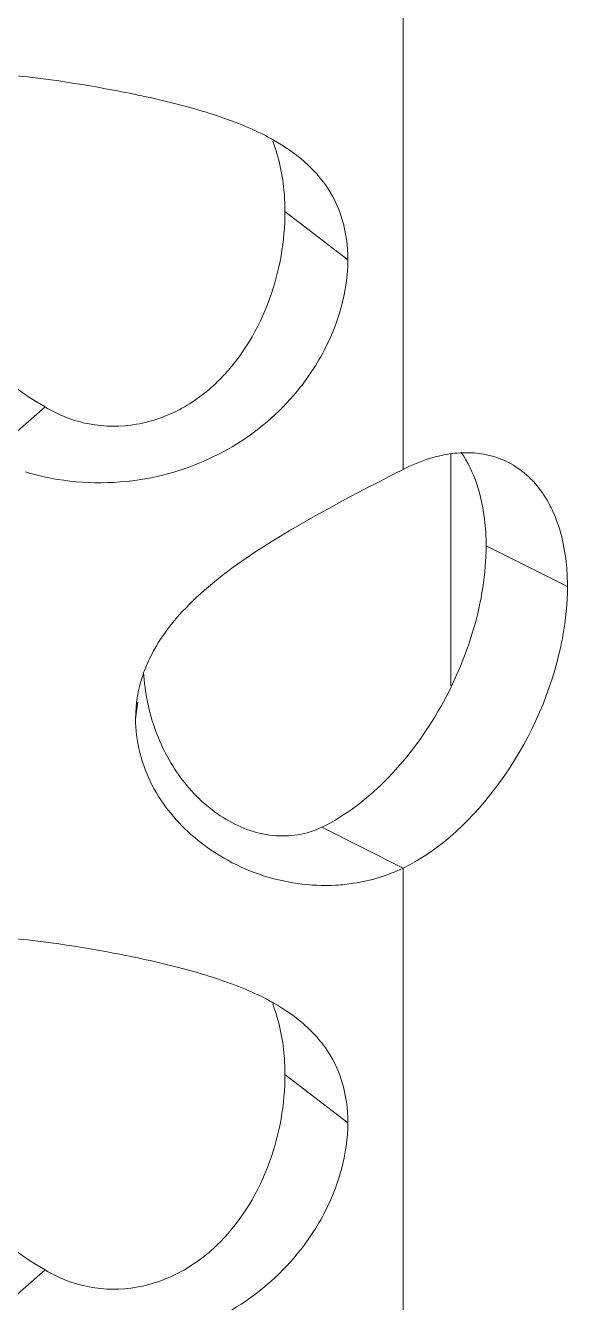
# Model space of a CAD drawing. Header units: millimetres. Extents: x 1177 to 4147, y 93 to 2194.
# Drawn here: x 2701.09 to 2706.04, y 833.81 to 845.47 of the extents above; entities that cross this region are included whole.
import ezdxf

# ---------------------------------------------------------------- set-up
doc = ezdxf.new("R2010")
doc.units = ezdxf.units.MM
doc.header["$LTSCALE"] = 0.1
doc.layers.get('0').update_dxf_attribs({"lineweight": 13})
doc.layers.add('标注', color=251, linetype='Continuous', lineweight=9)

# ---------------------------------------------------------------- blocks, each defined once
blk = doc.blocks.new('02')
for p, q in [((4632.76, 793.29), (4632.76, 799.344)), ((4632.76, 782.04), (4632.76, 788.094))]:
    blk.add_line(p, q)
at = {"layer": '标注'}
for p, q in [((4631.219, 796.652), (4632.039, 796.024)), ((4628.091, 794.105), (4627.348, 793.454)), ((4633.383, 790.469), (4633.383, 793.488)), ((4633.843, 792.294), (4634.903, 791.764)), ((4629.284, 790.262), (4629.27, 790.039)), ((4629.301, 790.26), (4629.27, 790.039)), ((4631.7, 788.625), (4632.76, 788.094)), ((4631.219, 785.402), (4632.039, 784.774)), ((4628.091, 782.855), (4627.348, 782.204))]:
    blk.add_line(p, q, dxfattribs=at)
blk.add_arc((4631.209, 789.984), 1.946, 154.753, 159.9756, dxfattribs=at)
for points, knots in [([(4630.617, 797.799), (4630.361, 797.9), (4629.819, 798.064), (4628.729, 798.296), (4627.896, 798.417), (4627.348, 798.454)], [0, 0, 0, 0, 0.246985, 0.506558, 1, 1, 1, 1]), ([(4631.072, 797.584), (4631.037, 797.604), (4630.889, 797.684), (4630.735, 797.752), (4630.617, 797.799)], [0, 0, 0, 0, 0.243279, 1, 1, 1, 1]), ([(4631.219, 796.652), (4631.219, 796.733), (4631.207, 797.045), (4631.143, 797.356), (4631.06, 797.572)], [0, 0, 0, 0, 0.25883, 1, 1, 1, 1]), ([(4631.571, 797.21), (4631.536, 797.246), (4631.383, 797.388), (4631.209, 797.506), (4631.072, 797.584)], [0, 0, 0, 0, 0.242896, 1, 1, 1, 1]), ([(4626.196, 797.148), (4626.196, 796.549), (4626.617, 795.313), (4627.539, 794.418), (4628.091, 794.105)], [0, 0, 0, 0, 0.485697, 1, 1, 1, 1]), ([(4632.039, 796.024), (4632.039, 796.204), (4631.993, 796.556), (4631.837, 796.875), (4631.738, 797.012)], [0, 0, 0, 0, 0.516274, 1, 1, 1, 1]), ([(4628.091, 794.105), (4628.266, 793.998), (4628.66, 793.845), (4629.293, 793.844), (4629.891, 794.06), (4630.554, 794.572), (4631.079, 795.468), (4631.219, 796.267), (4631.219, 796.652)], [0, 0, 0, 0, 0.126239, 0.253462, 0.381711, 0.510421, 0.762592, 1, 1, 1, 1]), ([(4631.892, 795.212), (4631.916, 795.28), (4631.998, 795.543), (4632.039, 795.82), (4632.039, 796.024)], [0, 0, 0, 0, 0.259472, 1, 1, 1, 1]), ([(4631.423, 794.367), (4631.474, 794.431), (4631.663, 794.693), (4631.812, 794.985), (4631.892, 795.212)], [0, 0, 0, 0, 0.253493, 1, 1, 1, 1]), ([(4629.554, 793.2), (4629.917, 793.282), (4630.624, 793.566), (4631.193, 794.074), (4631.423, 794.367)], [0, 0, 0, 0, 0.500039, 1, 1, 1, 1]), ([(4633.22, 793.464), (4633.182, 793.455), (4633.024, 793.411), (4632.871, 793.347), (4632.76, 793.29)], [0, 0, 0, 0, 0.240401, 1, 1, 1, 1]), ([(4634.124, 793.386), (4634.078, 793.409), (4633.883, 793.491), (4633.666, 793.516), (4633.507, 793.507)], [0, 0, 0, 0, 0.244197, 1, 1, 1, 1]), ([(4633.843, 792.294), (4633.843, 792.411), (4633.82, 792.833), (4633.692, 793.259), (4633.519, 793.511)], [0, 0, 0, 0, 0.277223, 1, 1, 1, 1]), ([(4627.836, 793.258), (4627.973, 793.217), (4628.535, 793.085), (4629.131, 793.105), (4629.554, 793.2)], [0, 0, 0, 0, 0.247904, 1, 1, 1, 1]), ([(4632.76, 793.29), (4632.143, 792.976), (4631.2, 792.489), (4630.058, 791.679), (4629.594, 791.121), (4629.449, 790.814)], [0, 0, 0, 0, 0.495433, 0.757141, 1, 1, 1, 1]), ([(4634.483, 793.106), (4634.457, 793.135), (4634.352, 793.245), (4634.225, 793.335), (4634.124, 793.386)], [0, 0, 0, 0, 0.255757, 1, 1, 1, 1]), ([(4634.703, 792.765), (4634.688, 792.796), (4634.627, 792.917), (4634.549, 793.03), (4634.483, 793.106)], [0, 0, 0, 0, 0.259078, 1, 1, 1, 1]), ([(4634.903, 791.764), (4634.903, 791.856), (4634.888, 792.197), (4634.81, 792.539), (4634.703, 792.765)], [0, 0, 0, 0, 0.270179, 1, 1, 1, 1]), ([(4631.7, 788.625), (4632.004, 788.773), (4632.586, 789.222), (4633.258, 790.119), (4633.716, 791.171), (4633.843, 791.929), (4633.843, 792.294)], [0, 0, 0, 0, 0.229092, 0.487552, 0.752826, 1, 1, 1, 1]), ([(4634.797, 790.898), (4634.814, 790.971), (4634.874, 791.256), (4634.903, 791.548), (4634.903, 791.764)], [0, 0, 0, 0, 0.259711, 1, 1, 1, 1]), ([(4632.76, 788.094), (4633.263, 788.34), (4634.147, 789.199), (4634.654, 790.294), (4634.797, 790.898)], [0, 0, 0, 0, 0.474199, 1, 1, 1, 1]), ([(4629.27, 790.039), (4629.27, 789.758), (4629.414, 789.183), (4629.778, 788.725), (4629.993, 788.533)], [0, 0, 0, 0, 0.492878, 1, 1, 1, 1]), ([(4629.536, 789.875), (4629.62, 789.648), (4629.853, 789.217), (4630.379, 788.72), (4631.037, 788.461), (4631.505, 788.53), (4631.7, 788.625)], [0, 0, 0, 0, 0.26133, 0.51967, 0.766766, 1, 1, 1, 1]), ([(4629.993, 788.533), (4630.252, 788.301), (4630.86, 787.952), (4631.552, 787.852), (4631.885, 787.87)], [0, 0, 0, 0, 0.510314, 1, 1, 1, 1]), ([(4631.885, 787.87), (4631.962, 787.875), (4632.263, 787.906), (4632.559, 787.995), (4632.76, 788.094)], [0, 0, 0, 0, 0.256926, 1, 1, 1, 1]), ([(4630.617, 786.549), (4630.361, 786.65), (4629.819, 786.814), (4628.729, 787.046), (4627.896, 787.167), (4627.348, 787.204)], [0, 0, 0, 0, 0.246985, 0.506558, 1, 1, 1, 1]), ([(4631.072, 786.334), (4631.037, 786.354), (4630.889, 786.434), (4630.735, 786.502), (4630.617, 786.549)], [0, 0, 0, 0, 0.243279, 1, 1, 1, 1]), ([(4631.219, 785.402), (4631.219, 785.483), (4631.207, 785.795), (4631.143, 786.106), (4631.06, 786.322)], [0, 0, 0, 0, 0.25883, 1, 1, 1, 1]), ([(4631.571, 785.96), (4631.536, 785.996), (4631.383, 786.138), (4631.209, 786.256), (4631.072, 786.334)], [0, 0, 0, 0, 0.242896, 1, 1, 1, 1]), ([(4626.196, 785.898), (4626.196, 785.299), (4626.617, 784.063), (4627.539, 783.168), (4628.091, 782.855)], [0, 0, 0, 0, 0.485697, 1, 1, 1, 1]), ([(4632.039, 784.774), (4632.039, 784.954), (4631.993, 785.306), (4631.837, 785.625), (4631.738, 785.762)], [0, 0, 0, 0, 0.516274, 1, 1, 1, 1]), ([(4628.091, 782.855), (4628.266, 782.748), (4628.66, 782.595), (4629.293, 782.594), (4629.891, 782.81), (4630.554, 783.322), (4631.079, 784.218), (4631.219, 785.017), (4631.219, 785.402)], [0, 0, 0, 0, 0.126239, 0.253462, 0.381711, 0.510421, 0.762592, 1, 1, 1, 1]), ([(4631.892, 783.962), (4631.916, 784.03), (4631.998, 784.293), (4632.039, 784.57), (4632.039, 784.774)], [0, 0, 0, 0, 0.259472, 1, 1, 1, 1]), ([(4631.423, 783.117), (4631.474, 783.181), (4631.663, 783.443), (4631.812, 783.735), (4631.892, 783.962)], [0, 0, 0, 0, 0.253493, 1, 1, 1, 1]), ([(4629.554, 781.95), (4629.917, 782.032), (4630.624, 782.316), (4631.193, 782.824), (4631.423, 783.117)], [0, 0, 0, 0, 0.500039, 1, 1, 1, 1])]:
    blk.add_open_spline(points, degree=3, knots=knots, dxfattribs=at)
for points in [[(4631.738, 797.012), (4631.688, 797.082), (4631.632, 797.148), (4631.571, 797.21)], [(4633.507, 793.507), (4633.411, 793.502), (4633.314, 793.487), (4633.22, 793.464)], [(4629.381, 790.65), (4629.335, 790.525), (4629.302, 790.394), (4629.285, 790.262)], [(4629.377, 790.645), (4629.391, 790.383), (4629.445, 790.12), (4629.536, 789.875)], [(4631.738, 785.762), (4631.688, 785.832), (4631.632, 785.898), (4631.571, 785.96)]]:
    blk.add_open_spline(points, degree=3, dxfattribs=at)

msp = doc.modelspace()

# ---------------------------------------------------------------- block references
at = {"xscale": 0.7, "yscale": 0.7, "zscale": 0.7}
msp.add_blockref('02', (-538.391, 286.112), dxfattribs=at)

doc.saveas('drawing.dxf')
